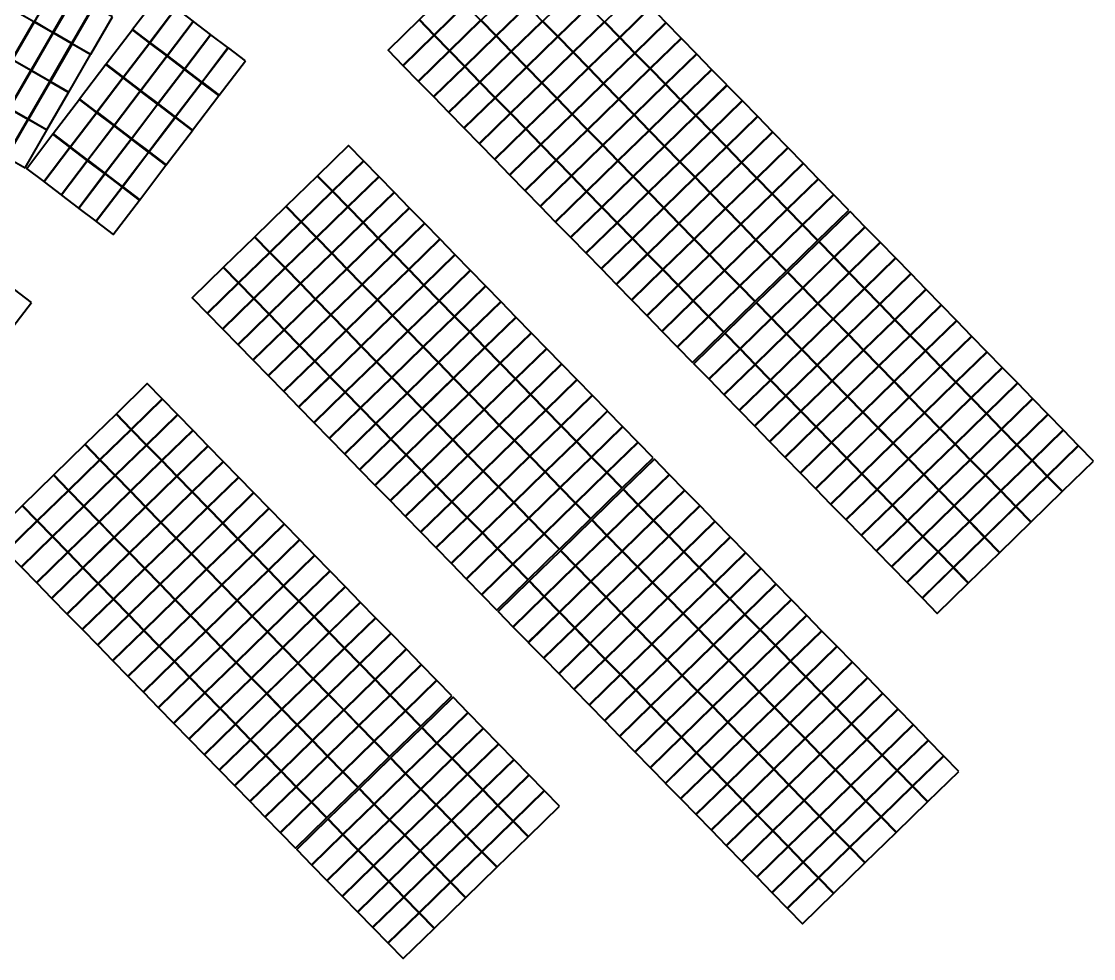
# Model space of a CAD drawing. Header units: millimetres. Extents: x -735047 to 1918431, y -1621985 to 747622.
# Drawn here: x 276321 to 333239, y -544684 to -494921 of the extents above; entities that cross this region are included whole.
import ezdxf

# ---------------------------------------------------------------- set-up
doc = ezdxf.new("R2010")
doc.units = ezdxf.units.MM
doc.layers.add('SOL-PV MODULES', color=5, linetype='Continuous', lineweight=40)

msp = doc.modelspace()

# ---------------------------------------------------------------- linework, layer by layer
at = {"layer": 'SOL-PV MODULES'}
for points in [[(279143.938, -493510.475), (278162.224, -492942.853), (277012.186, -494931.868), (277993.9, -495499.49)], [(299883.553, -494029.208), (299092.064, -493217.112), (297446.705, -494820.721), (298238.194, -495632.817)], [(303164.693, -494068.15), (302373.203, -493256.054), (300727.844, -494859.662), (301519.334, -495671.758)], [(306445.832, -494107.092), (305654.343, -493294.996), (304008.984, -494898.604), (304800.473, -495710.7)], [(309726.972, -494146.033), (308935.482, -493333.937), (307290.123, -494937.546), (308081.613, -495749.642)], [(280147.294, -494090.611), (279165.581, -493522.989), (278015.542, -495512.003), (278997.256, -496079.625)], [(284517.295, -494205.299), (283614.716, -493518.781), (282223.786, -495347.464), (283126.365, -496033.982)], [(276978.03, -494940.997), (275996.316, -494373.375), (274846.278, -496362.389), (275827.992, -496930.011)], [(281150.65, -494670.746), (280168.937, -494103.124), (279018.899, -496092.139), (280000.612, -496659.761)], [(285439.772, -494906.953), (284537.193, -494220.434), (283146.263, -496049.117), (284048.842, -496735.635)], [(300692.492, -494859.208), (299901.002, -494047.112), (298255.643, -495650.72), (299047.133, -496462.816)], [(303973.631, -494898.15), (303182.142, -494086.053), (301536.783, -495689.662), (302328.272, -496501.758)], [(307254.771, -494937.091), (306463.281, -494124.995), (304817.922, -495728.604), (305609.412, -496540.7)], [(310535.91, -494976.033), (309744.421, -494163.937), (308099.062, -495767.545), (308890.551, -496579.641)], [(277981.386, -495521.132), (276999.673, -494953.51), (275849.634, -496942.525), (276831.348, -497510.147)], [(286362.249, -495608.606), (285459.67, -494922.087), (284068.74, -496750.77), (284971.319, -497437.288)], [(298220.291, -495650.266), (297428.801, -494838.17), (295783.443, -496441.778), (296574.932, -497253.874)], [(301501.431, -495689.208), (300709.941, -494877.111), (299064.582, -496480.72), (299856.072, -497292.816)], [(304782.57, -495728.149), (303991.08, -494916.053), (302345.722, -496519.661), (303137.211, -497331.758)], [(308063.709, -495767.091), (307272.22, -494954.995), (305626.861, -496558.603), (306418.351, -497370.699)], [(311344.849, -495806.033), (310553.359, -494993.936), (308908, -496597.545), (309699.49, -497409.641)], [(278984.742, -496101.268), (278003.029, -495533.646), (276852.991, -497522.66), (277834.704, -498090.282)], [(283111.23, -496053.88), (282208.652, -495367.362), (280817.722, -497196.045), (281720.301, -497882.563)], [(287284.726, -496310.259), (286382.147, -495623.741), (284991.218, -497452.423), (285893.796, -498138.941)], [(299029.23, -496480.265), (298237.74, -495668.169), (296592.381, -497271.778), (297383.871, -498083.874)], [(302310.369, -496519.207), (301518.88, -495707.111), (299873.521, -497310.719), (300665.01, -498122.816)], [(305591.509, -496558.149), (304800.019, -495746.053), (303154.66, -497349.661), (303946.15, -498161.757)], [(279988.099, -496681.403), (279006.385, -496113.781), (277856.347, -498102.796), (278838.06, -498670.418)], [(284033.707, -496755.533), (283131.129, -496069.015), (281740.199, -497897.698), (282642.778, -498584.216)], [(308872.648, -496597.091), (308081.158, -495784.994), (306435.8, -497388.603), (307227.289, -498200.699)], [(312153.788, -496636.032), (311362.298, -495823.936), (309716.939, -497427.544), (310508.429, -498239.641)], [(284956.185, -497457.186), (284053.606, -496770.668), (282662.676, -498599.351), (283565.255, -499285.869)], [(288207.203, -497011.912), (287304.624, -496325.394), (285913.695, -498154.076), (286816.273, -498840.595)], [(299838.168, -497310.265), (299046.679, -496498.169), (297401.32, -498101.777), (298192.809, -498913.873)], [(303119.308, -497349.207), (302327.818, -496537.11), (300682.459, -498140.719), (301473.949, -498952.815)], [(306400.447, -497388.148), (305608.958, -496576.052), (303963.599, -498179.661), (304755.088, -498991.757)], [(309681.587, -497427.09), (308890.097, -496614.994), (307244.738, -498218.602), (308036.228, -499030.699)], [(312962.726, -497466.032), (312171.237, -496653.936), (310525.878, -498257.544), (311317.367, -499069.64)], [(276818.834, -497531.789), (275837.121, -496964.167), (274687.083, -498953.182), (275668.796, -499520.804)], [(281705.166, -497902.461), (280802.587, -497215.943), (279411.657, -499044.625), (280314.236, -499731.143)], [(300647.107, -498140.265), (299855.617, -497328.168), (298210.258, -498931.777), (299001.748, -499743.873)], [(303928.246, -498179.206), (303136.757, -497367.11), (301491.398, -498970.718), (302282.887, -499782.815)], [(307209.386, -498218.148), (306417.896, -497406.052), (304772.537, -499009.66), (305564.027, -499821.756)], [(310490.525, -498257.09), (309699.036, -497444.993), (308053.677, -499048.602), (308845.166, -499860.698)], [(277822.19, -498111.925), (276840.477, -497544.303), (275690.439, -499533.317), (276672.152, -500100.939)], [(282627.643, -498604.114), (281725.064, -497917.596), (280334.134, -499746.278), (281236.713, -500432.797)], [(285878.662, -498158.84), (284976.083, -497472.321), (283585.153, -499301.004), (284487.732, -499987.522)], [(313771.665, -498296.031), (312980.175, -497483.935), (311334.816, -499087.544), (312126.306, -499899.64)], [(278825.547, -498692.06), (277843.833, -498124.439), (276693.795, -500113.453), (277675.509, -500681.075)], [(286801.139, -498860.493), (285898.56, -498173.974), (284507.63, -500002.657), (285410.209, -500689.175)], [(301456.045, -498970.264), (300664.556, -498158.168), (299019.197, -499761.776), (299810.687, -500573.873)], [(304737.185, -499009.206), (303945.695, -498197.11), (302300.337, -499800.718), (303091.826, -500612.814)], [(308018.324, -499048.148), (307226.835, -498236.051), (305581.476, -499839.66), (306372.966, -500651.756)], [(311299.464, -499087.089), (310507.974, -498274.993), (308862.615, -499878.601), (309654.105, -500690.698)], [(314580.603, -499126.031), (313789.114, -498313.935), (312143.755, -499917.543), (312935.244, -500729.639)], [(280299.101, -499751.042), (279396.522, -499064.523), (278005.592, -500893.206), (278908.171, -501579.724)], [(283550.12, -499305.767), (282647.541, -498619.249), (281256.611, -500447.931), (282159.19, -501134.45)], [(302264.984, -499800.264), (301473.495, -498988.168), (299828.136, -500591.776), (300619.625, -501403.872)], [(305546.124, -499839.205), (304754.634, -499027.109), (303109.275, -500630.718), (303900.765, -501442.814)], [(308827.263, -499878.147), (308035.773, -499066.051), (306390.415, -500669.659), (307181.904, -501481.756)], [(312108.402, -499917.089), (311316.913, -499104.993), (309671.554, -500708.601), (310463.044, -501520.697)], [(315389.542, -499956.031), (314598.052, -499143.934), (312952.694, -500747.543), (313744.183, -501559.639)], [(276659.639, -500122.582), (275677.925, -499554.96), (274527.887, -501543.974), (275509.6, -502111.596)], [(284472.597, -500007.42), (283570.018, -499320.902), (282179.088, -501149.585), (283081.667, -501836.103)], [(277662.995, -500702.717), (276681.281, -500135.096), (275531.243, -502124.11), (276512.957, -502691.732)], [(281221.578, -500452.695), (280318.999, -499766.176), (278928.069, -501594.859), (279830.648, -502281.377)], [(285395.074, -500709.073), (284492.495, -500022.555), (283101.565, -501851.238), (284004.144, -502537.756)], [(303073.923, -500630.263), (302282.433, -499818.167), (300637.074, -501421.776), (301428.564, -502233.872)], [(306355.062, -500669.205), (305563.573, -499857.109), (303918.214, -501460.717), (304709.703, -502272.814)], [(309636.202, -500708.147), (308844.712, -499896.051), (307199.353, -501499.659), (307990.843, -502311.755)], [(312917.341, -500747.088), (312125.852, -499934.992), (310480.493, -501538.601), (311271.982, -502350.697)], [(316198.481, -500786.03), (315406.991, -499973.934), (313761.632, -501577.542), (314553.122, -502389.639)], [(282144.055, -501154.348), (281241.476, -500467.83), (279850.546, -502296.512), (280753.125, -502983.03)], [(303882.861, -501460.263), (303091.372, -500648.167), (301446.013, -502251.775), (302237.502, -503063.871)], [(307164.001, -501499.205), (306372.511, -500687.108), (304727.152, -502290.717), (305518.642, -503102.813)], [(310445.14, -501538.146), (309653.651, -500726.05), (308008.292, -502329.659), (308799.781, -503141.755)], [(313726.28, -501577.088), (312934.79, -500764.992), (311289.431, -502368.6), (312080.921, -503180.697)], [(317007.419, -501616.03), (316215.93, -500803.934), (314570.571, -502407.542), (315362.06, -503219.638)], [(278893.036, -501599.622), (277990.457, -500913.104), (276599.528, -502741.787), (277502.106, -503428.305)], [(283066.532, -501856.001), (282163.953, -501169.483), (280773.023, -502998.165), (281675.602, -503684.684)], [(279815.513, -502301.275), (278912.934, -501614.757), (277522.005, -503443.44), (278424.583, -504129.958)], [(283989.009, -502557.654), (283086.43, -501871.136), (281695.5, -503699.818), (282598.079, -504386.337)], [(294482.363, -502320.064), (293690.873, -501507.968), (292045.515, -503111.576), (292837.004, -503923.673)], [(304691.8, -502290.263), (303900.31, -501478.166), (302254.951, -503081.775), (303046.441, -503893.871)], [(307972.939, -502329.204), (307181.45, -501517.108), (305536.091, -503120.716), (306327.581, -503932.813)], [(311254.079, -502368.146), (310462.589, -501556.05), (308817.23, -503159.658), (309608.72, -503971.754)], [(314535.218, -502407.088), (313743.729, -501594.991), (312098.37, -503198.6), (312889.859, -504010.696)], [(317816.358, -502446.029), (317024.868, -501633.933), (315379.509, -503237.542), (316170.999, -504049.638)], [(280737.99, -503002.929), (279835.411, -502316.41), (278444.482, -504145.093), (279347.061, -504831.611)], [(295291.302, -503150.064), (294499.812, -502337.968), (292854.453, -503941.576), (293645.943, -504753.672)], [(305500.739, -503120.262), (304709.249, -502308.166), (303063.89, -503911.774), (303855.38, -504723.871)], [(308781.878, -503159.204), (307990.388, -502347.108), (306345.03, -503950.716), (307136.519, -504762.812)], [(312063.017, -503198.146), (311271.528, -502386.049), (309626.169, -503989.658), (310417.659, -504801.754)], [(315344.157, -503237.087), (314552.667, -502424.991), (312907.308, -504028.599), (313698.798, -504840.696)], [(318625.296, -503276.029), (317833.807, -502463.933), (316188.448, -504067.541), (316979.938, -504879.637)], [(281660.467, -503704.582), (280757.888, -503018.063), (279366.959, -504846.746), (280269.538, -505533.264)], [(292819.101, -503941.122), (292027.611, -503129.025), (290382.252, -504732.634), (291173.742, -505544.73)], [(306309.677, -503950.262), (305518.188, -503138.166), (303872.829, -504741.774), (304664.318, -505553.87)], [(282582.944, -504406.235), (281680.366, -503719.717), (280289.436, -505548.399), (281192.015, -506234.917)], [(296100.24, -503980.063), (295308.751, -503167.967), (293663.392, -504771.576), (294454.881, -505583.672)], [(309590.817, -503989.203), (308799.327, -503177.107), (307153.968, -504780.716), (307945.458, -505592.812)], [(312871.956, -504028.145), (312080.467, -503216.049), (310435.108, -504819.657), (311226.597, -505631.754)], [(316153.096, -504067.087), (315361.606, -503254.991), (313716.247, -504858.599), (314507.737, -505670.695)], [(319434.235, -504106.029), (318642.745, -503293.932), (316997.387, -504897.541), (317788.876, -505709.637)], [(293628.039, -504771.121), (292836.55, -503959.025), (291191.191, -505562.633), (291982.681, -506374.73)], [(296909.179, -504810.063), (296117.689, -503997.967), (294472.33, -505601.575), (295263.82, -506413.671)], [(307118.616, -504780.261), (306327.126, -503968.165), (304681.767, -505571.774), (305473.257, -506383.87)], [(310399.755, -504819.203), (309608.266, -504007.107), (307962.907, -505610.715), (308754.396, -506422.811)], [(313680.895, -504858.145), (312889.405, -504046.049), (311244.046, -505649.657), (312035.536, -506461.753)], [(316962.034, -504897.086), (316170.545, -504084.99), (314525.186, -505688.599), (315316.675, -506500.695)], [(320243.174, -504936.028), (319451.684, -504123.932), (317806.325, -505727.54), (318597.815, -506539.637)], [(291155.839, -505562.179), (290364.349, -504750.083), (288718.99, -506353.691), (289510.48, -507165.788)], [(294436.978, -505601.121), (293645.488, -504789.025), (292000.13, -506392.633), (292791.619, -507204.729)], [(297718.117, -505640.063), (296926.628, -504827.966), (295281.269, -506431.575), (296072.759, -507243.671)], [(307927.554, -505610.261), (307136.065, -504798.165), (305490.706, -506401.773), (306282.195, -507213.869)], [(311208.694, -505649.203), (310417.204, -504837.106), (308771.845, -506440.715), (309563.335, -507252.811)], [(314489.833, -505688.144), (313698.344, -504876.048), (312052.985, -506479.657), (312844.474, -507291.753)], [(317770.973, -505727.086), (316979.483, -504914.99), (315334.124, -506518.598), (316125.614, -507330.694)], [(321104.459, -505819.738), (320312.97, -505007.642), (318667.611, -506611.25), (319459.101, -507423.346)], [(291964.777, -506392.179), (291173.288, -505580.082), (289527.929, -507183.691), (290319.418, -507995.787)], [(295245.917, -506431.12), (294454.427, -505619.024), (292809.068, -507222.633), (293600.558, -508034.729)], [(298527.056, -506470.062), (297735.567, -505657.966), (296090.208, -507261.574), (296881.697, -508073.671)], [(308736.493, -506440.261), (307945.003, -505628.164), (306299.645, -507231.773), (307091.134, -508043.869)], [(312017.632, -506479.202), (311226.143, -505667.106), (309580.784, -507270.714), (310372.274, -508082.811)], [(315298.772, -506518.144), (314507.282, -505706.048), (312861.923, -507309.656), (313653.413, -508121.752)], [(318579.911, -506557.086), (317788.422, -505744.989), (316143.063, -507348.598), (316934.552, -508160.694)], [(321913.398, -506649.737), (321121.908, -505837.641), (319476.55, -507441.25), (320268.039, -508253.346)], [(289492.576, -507183.237), (288701.087, -506371.14), (287055.728, -507974.749), (287847.217, -508786.845)], [(292773.716, -507222.178), (291982.226, -506410.082), (290336.867, -508013.69), (291128.357, -508825.787)], [(296054.855, -507261.12), (295263.366, -506449.024), (293618.007, -508052.632), (294409.496, -508864.728)], [(299335.995, -507300.062), (298544.505, -506487.965), (296899.146, -508091.574), (297690.636, -508903.67)], [(309545.432, -507270.26), (308753.942, -506458.164), (307108.583, -508061.772), (307900.073, -508873.869)], [(312826.571, -507309.202), (312035.082, -506497.106), (310389.723, -508100.714), (311181.212, -508912.81)], [(316107.711, -507348.144), (315316.221, -506536.047), (313670.862, -508139.656), (314462.352, -508951.752)], [(319441.197, -507440.795), (318649.708, -506628.699), (317004.349, -508232.307), (317795.838, -509044.404)], [(322722.337, -507479.737), (321930.847, -506667.641), (320285.488, -508271.249), (321076.978, -509083.345)], [(290301.515, -508013.236), (289510.025, -507201.14), (287864.666, -508804.748), (288656.156, -509616.845)], [(293582.654, -508052.178), (292791.165, -507240.082), (291145.806, -508843.69), (291937.296, -509655.786)], [(296863.794, -508091.12), (296072.304, -507279.023), (294426.945, -508882.632), (295218.435, -509694.728)], [(300144.933, -508130.061), (299353.444, -507317.965), (297708.085, -508921.573), (298499.574, -509733.67)], [(310354.37, -508100.26), (309562.881, -507288.163), (307917.522, -508891.772), (308709.011, -509703.868)], [(313635.51, -508139.201), (312844.02, -507327.105), (311198.661, -508930.714), (311990.151, -509742.81)], [(316916.649, -508178.143), (316125.16, -507366.047), (314479.801, -508969.655), (315271.29, -509781.752)], [(320250.136, -508270.795), (319458.646, -507458.699), (317813.287, -509062.307), (318604.777, -509874.403)], [(323531.275, -508309.737), (322739.786, -507497.64), (321094.427, -509101.249), (321885.916, -509913.345)], [(287829.314, -508804.294), (287037.825, -507992.198), (285392.466, -509595.806), (286183.955, -510407.903)], [(291110.454, -508843.236), (290318.964, -508031.14), (288673.605, -509634.748), (289465.095, -510446.844)], [(294391.593, -508882.177), (293600.103, -508070.081), (291954.745, -509673.69), (292746.234, -510485.786)], [(297672.732, -508921.119), (296881.243, -508109.023), (295235.884, -509712.631), (296027.374, -510524.728)], [(300953.872, -508960.061), (300162.382, -508147.965), (298517.024, -509751.573), (299308.513, -510563.669)], [(311163.309, -508930.259), (310371.819, -508118.163), (308726.46, -509721.771), (309517.95, -510533.868)], [(314444.448, -508969.201), (313652.959, -508157.105), (312007.6, -509760.713), (312799.089, -510572.809)], [(317777.935, -509061.853), (316986.445, -508249.757), (315341.087, -509853.365), (316132.576, -510665.461)], [(288638.253, -509634.294), (287846.763, -508822.197), (286201.404, -510425.806), (286992.894, -511237.902)], [(321059.074, -509100.794), (320267.585, -508288.698), (318622.226, -509892.307), (319413.716, -510704.403)], [(324340.214, -509139.736), (323548.724, -508327.64), (321903.365, -509931.248), (322694.855, -510743.345)], [(276850.821, -509837.406), (275948.243, -509150.888), (274557.313, -510979.571), (275459.892, -511666.089)], [(291919.392, -509673.235), (291127.903, -508861.139), (289482.544, -510464.748), (290274.033, -511276.844)], [(295200.532, -509712.177), (294409.042, -508900.081), (292763.683, -510503.689), (293555.173, -511315.786)], [(298481.671, -509751.119), (297690.182, -508939.023), (296044.823, -510542.631), (296836.312, -511354.727)], [(301762.811, -509790.06), (300971.321, -508977.964), (299325.962, -510581.573), (300117.452, -511393.669)], [(311972.247, -509760.259), (311180.758, -508948.163), (309535.399, -510551.771), (310326.889, -511363.867)], [(315253.387, -509799.201), (314461.897, -508987.104), (312816.538, -510590.713), (313608.028, -511402.809)], [(318586.874, -509891.852), (317795.384, -509079.756), (316150.025, -510683.365), (316941.515, -511495.461)], [(321868.013, -509930.794), (321076.523, -509118.698), (319431.165, -510722.306), (320222.654, -511534.402)], [(325149.152, -509969.736), (324357.663, -509157.64), (322712.304, -510761.248), (323503.794, -511573.344)], [(289447.191, -510464.293), (288655.702, -509652.197), (287010.343, -511255.805), (287801.832, -512067.902)], [(292728.331, -510503.235), (291936.841, -509691.139), (290291.482, -511294.747), (291082.972, -512106.843)], [(296009.47, -510542.177), (295217.981, -509730.08), (293572.622, -511333.689), (294364.111, -512145.785)], [(299290.61, -510581.118), (298499.12, -509769.022), (296853.761, -511372.631), (297645.251, -512184.727)], [(302571.749, -510620.06), (301780.26, -509807.964), (300134.901, -511411.572), (300926.39, -512223.669)], [(312781.186, -510590.258), (311989.696, -509778.162), (310344.338, -511381.771), (311135.827, -512193.867)], [(316114.673, -510682.91), (315323.183, -509870.814), (313677.824, -511474.422), (314469.314, -512286.519)], [(319395.812, -510721.852), (318604.323, -509909.756), (316958.964, -511513.364), (317750.453, -512325.46)], [(322676.952, -510760.794), (321885.462, -509948.697), (320240.103, -511552.306), (321031.593, -512364.402)], [(290256.13, -511294.293), (289464.64, -510482.197), (287819.281, -512085.805), (288610.771, -512897.901)], [(293537.269, -511333.235), (292745.78, -510521.138), (291100.421, -512124.747), (291891.91, -512936.843)], [(325958.091, -510799.735), (325166.602, -509987.639), (323521.243, -511591.248), (324312.732, -512403.344)], [(296818.409, -511372.176), (296026.919, -510560.08), (294381.56, -512163.688), (295173.05, -512975.785)], [(300099.548, -511411.118), (299308.059, -510599.022), (297662.7, -512202.63), (298454.189, -513014.726)], [(303380.688, -511450.06), (302589.198, -510637.963), (300943.839, -512241.572), (301735.329, -513053.668)], [(313590.125, -511420.258), (312798.635, -510608.162), (311153.276, -512211.77), (311944.766, -513023.867)], [(316923.611, -511512.91), (316132.122, -510700.814), (314486.763, -512304.422), (315278.252, -513116.518)], [(320204.751, -511551.852), (319413.261, -510739.755), (317767.902, -512343.364), (318559.392, -513155.46)], [(323485.89, -511590.793), (322694.401, -510778.697), (321049.042, -512382.305), (321840.531, -513194.402)], [(326767.03, -511629.735), (325975.54, -510817.639), (324330.181, -512421.247), (325121.671, -513233.343)], [(291065.069, -512124.292), (290273.579, -511312.196), (288628.22, -512915.805), (289419.71, -513727.901)], [(294346.208, -512163.234), (293554.718, -511351.138), (291909.36, -512954.746), (292700.849, -513766.843)], [(297627.347, -512202.176), (296835.858, -511390.08), (295190.499, -512993.688), (295981.989, -513805.784)], [(300908.487, -512241.118), (300116.997, -511429.021), (298471.638, -513032.63), (299263.128, -513844.726)], [(304189.626, -512280.059), (303398.137, -511467.963), (301752.778, -513071.571), (302544.267, -513883.668)], [(314451.41, -512303.968), (313659.921, -511491.872), (312014.562, -513095.48), (312806.052, -513907.576)], [(317732.55, -512342.909), (316941.06, -511530.813), (315295.701, -513134.422), (316087.191, -513946.518)], [(321013.689, -512381.851), (320222.2, -511569.755), (318576.841, -513173.363), (319368.33, -513985.46)], [(324294.829, -512420.793), (323503.339, -511608.697), (321857.98, -513212.305), (322649.47, -514024.401)], [(327575.968, -512459.735), (326784.479, -511647.638), (325139.12, -513251.247), (325930.609, -514063.343)], [(291874.007, -512954.292), (291082.518, -512142.196), (289437.159, -513745.804), (290228.648, -514557.9)], [(295155.147, -512993.234), (294363.657, -512181.138), (292718.298, -513784.746), (293509.788, -514596.842)], [(298436.286, -513032.175), (297644.797, -512220.079), (295999.438, -513823.688), (296790.927, -514635.784)], [(301717.426, -513071.117), (300925.936, -512259.021), (299280.577, -513862.629), (300072.067, -514674.726)], [(304998.565, -513110.059), (304207.075, -512297.963), (302561.717, -513901.571), (303353.206, -514713.667)], [(315260.349, -513133.967), (314468.86, -512321.871), (312823.501, -513925.48), (313614.99, -514737.576)], [(318541.489, -513172.909), (317749.999, -512360.813), (316104.64, -513964.421), (316896.13, -514776.517)], [(321822.628, -513211.851), (321031.138, -512399.755), (319385.78, -514003.363), (320177.269, -514815.459)], [(325103.767, -513250.792), (324312.278, -512438.696), (322666.919, -514042.305), (323458.409, -514854.401)], [(328384.907, -513289.734), (327593.417, -512477.638), (325948.058, -514081.246), (326739.548, -514893.343)], [(292682.946, -513784.292), (291891.456, -512972.195), (290246.097, -514575.804), (291037.587, -515387.9)], [(295964.085, -513823.233), (295172.596, -513011.137), (293527.237, -514614.746), (294318.726, -515426.842)], [(299245.225, -513862.175), (298453.735, -513050.079), (296808.376, -514653.687), (297599.866, -515465.783)], [(302526.364, -513901.117), (301734.875, -513089.021), (300089.516, -514692.629), (300881.005, -515504.725)], [(305807.504, -513940.058), (305016.014, -513127.962), (303370.655, -514731.571), (304162.145, -515543.667)], [(316069.288, -513963.967), (315277.798, -513151.871), (313632.439, -514755.479), (314423.929, -515567.575)], [(319350.427, -514002.909), (318558.938, -513190.812), (316913.579, -514794.421), (317705.068, -515606.517)], [(322631.567, -514041.85), (321840.077, -513229.754), (320194.718, -514833.363), (320986.208, -515645.459)], [(325912.706, -514080.792), (325121.217, -513268.696), (323475.858, -514872.304), (324267.347, -515684.4)], [(329193.846, -514119.734), (328402.356, -513307.638), (326756.997, -514911.246), (327548.487, -515723.342)], [(293491.884, -514614.291), (292700.395, -513802.195), (291055.036, -515405.803), (291846.525, -516217.9)], [(296773.024, -514653.233), (295981.534, -513841.137), (294336.175, -515444.745), (295127.665, -516256.841)], [(300054.163, -514692.175), (299262.674, -513880.078), (297617.315, -515483.687), (298408.804, -516295.783)], [(303335.303, -514731.116), (302543.813, -513919.02), (300898.454, -515522.629), (301689.944, -516334.725)], [(306616.442, -514770.058), (305824.953, -513957.962), (304179.594, -515561.57), (304971.083, -516373.666)], [(283795.65, -514962.673), (283004.161, -514150.576), (281358.802, -515754.185), (282150.291, -516566.281)], [(316878.226, -514793.967), (316086.737, -513981.87), (314441.378, -515585.479), (315232.867, -516397.575)], [(320159.366, -514832.908), (319367.876, -514020.812), (317722.517, -515624.42), (318514.007, -516436.517)], [(323440.505, -514871.85), (322649.016, -514059.754), (321003.657, -515663.362), (321795.146, -516475.458)], [(326721.645, -514910.792), (325930.155, -514098.695), (324284.796, -515702.304), (325076.286, -516514.4)], [(330002.784, -514949.733), (329211.295, -514137.637), (327565.936, -515741.246), (328357.425, -516553.342)], [(284604.589, -515792.672), (283813.099, -514980.576), (282167.74, -516584.184), (282959.23, -517396.281)], [(294300.823, -515444.291), (293509.333, -514632.195), (291863.975, -516235.803), (292655.464, -517047.899)], [(297581.962, -515483.233), (296790.473, -514671.136), (295145.114, -516274.745), (295936.604, -517086.841)], [(300863.102, -515522.174), (300071.612, -514710.078), (298426.253, -516313.686), (299217.743, -517125.783)], [(304144.241, -515561.116), (303352.752, -514749.02), (301707.393, -516352.628), (302498.882, -517164.724)], [(307425.381, -515600.058), (306633.891, -514787.961), (304988.532, -516391.57), (305780.022, -517203.666)], [(317687.165, -515623.966), (316895.675, -514811.87), (315250.316, -516415.478), (316041.806, -517227.575)], [(320968.304, -515662.908), (320176.815, -514850.812), (318531.456, -516454.42), (319322.945, -517266.516)], [(324249.444, -515701.85), (323457.954, -514889.753), (321812.595, -516493.362), (322604.085, -517305.458)], [(327530.583, -515740.791), (326739.094, -514928.695), (325093.735, -516532.303), (325885.224, -517344.4)], [(330811.723, -515779.733), (330020.233, -514967.637), (328374.874, -516571.245), (329166.364, -517383.341)], [(295109.762, -516274.29), (294318.272, -515462.194), (292672.913, -517065.803), (293464.403, -517877.899)], [(298390.901, -516313.232), (297599.411, -515501.136), (295954.053, -517104.744), (296745.542, -517916.841)], [(301672.041, -516352.174), (300880.551, -515540.078), (299235.192, -517143.686), (300026.682, -517955.782)], [(304953.18, -516391.116), (304161.69, -515579.019), (302516.332, -517182.628), (303307.821, -517994.724)], [(308234.319, -516430.057), (307442.83, -515617.961), (305797.471, -517221.569), (306588.961, -518033.666)], [(318496.104, -516453.966), (317704.614, -515641.869), (316059.255, -517245.478), (316850.745, -518057.574)], [(282132.388, -516583.73), (281340.898, -515771.634), (279695.539, -517375.242), (280487.029, -518187.338)], [(285413.527, -516622.672), (284622.038, -515810.576), (282976.679, -517414.184), (283768.168, -518226.28)], [(321777.243, -516492.907), (320985.753, -515680.811), (319340.395, -517284.42), (320131.884, -518096.516)], [(325058.382, -516531.849), (324266.893, -515719.753), (322621.534, -517323.361), (323413.024, -518135.458)], [(328339.522, -516570.791), (327548.032, -515758.695), (325902.673, -517362.303), (326694.163, -518174.399)], [(331620.661, -516609.733), (330829.172, -515797.636), (329183.813, -517401.245), (329975.302, -518213.341)], [(282941.326, -517413.73), (282149.837, -516601.633), (280504.478, -518205.242), (281295.968, -519017.338)], [(286222.466, -517452.671), (285430.976, -516640.575), (283785.617, -518244.184), (284577.107, -519056.28)], [(295918.7, -517104.29), (295127.211, -516292.194), (293481.852, -517895.802), (294273.341, -518707.898)], [(299199.84, -517143.232), (298408.35, -516331.135), (296762.991, -517934.744), (297554.481, -518746.84)], [(302480.979, -517182.173), (301689.49, -516370.077), (300044.131, -517973.686), (300835.62, -518785.782)], [(305762.119, -517221.115), (304970.629, -516409.019), (303325.27, -518012.627), (304116.76, -518824.724)], [(309043.258, -517260.057), (308251.768, -516447.961), (306606.41, -518051.569), (307397.899, -518863.665)], [(319305.042, -517283.965), (318513.553, -516471.869), (316868.194, -518075.477), (317659.683, -518887.574)], [(322586.182, -517322.907), (321794.692, -516510.811), (320149.333, -518114.419), (320940.823, -518926.515)], [(325867.321, -517361.849), (325075.832, -516549.752), (323430.473, -518153.361), (324221.962, -518965.457)], [(329148.461, -517400.79), (328356.971, -516588.694), (326711.612, -518192.303), (327503.102, -519004.399)], [(332429.6, -517439.732), (331638.11, -516627.636), (329992.752, -518231.244), (330784.241, -519043.341)], [(296727.639, -517934.29), (295936.149, -517122.193), (294290.79, -518725.802), (295082.28, -519537.898)], [(300008.778, -517973.231), (299217.289, -517161.135), (297571.93, -518764.743), (298363.419, -519576.84)], [(303289.918, -518012.173), (302498.428, -517200.077), (300853.069, -518803.685), (301644.559, -519615.781)], [(306571.057, -518051.115), (305779.568, -517239.018), (304134.209, -518842.627), (304925.698, -519654.723)], [(309852.197, -518090.056), (309060.707, -517277.96), (307415.348, -518881.569), (308206.838, -519693.665)], [(320113.981, -518113.965), (319322.491, -517301.869), (317677.132, -518905.477), (318468.622, -519717.573)], [(323395.12, -518152.907), (322603.631, -517340.81), (320958.272, -518944.419), (321749.761, -519756.515)], [(326676.26, -518191.848), (325884.77, -517379.752), (324239.411, -518983.36), (325030.901, -519795.457)], [(280469.126, -518204.788), (279677.636, -517392.691), (278032.277, -518996.3), (278823.767, -519808.396)], [(283750.265, -518243.729), (282958.776, -517431.633), (281313.417, -519035.241), (282104.906, -519847.338)], [(287031.405, -518282.671), (286239.915, -517470.575), (284594.556, -519074.183), (285386.046, -519886.279)], [(329957.399, -518230.79), (329165.91, -517418.694), (327520.551, -519022.302), (328312.04, -519834.398)], [(333238.539, -518269.732), (332447.049, -517457.635), (330801.69, -519061.244), (331593.18, -519873.34)], [(281278.064, -519034.787), (280486.575, -518222.691), (278841.216, -519826.299), (279632.705, -520638.396)], [(284559.204, -519073.729), (283767.714, -518261.633), (282122.355, -519865.241), (282913.845, -520677.337)], [(287840.343, -519112.671), (287048.854, -518300.574), (285403.495, -519904.183), (286194.984, -520716.279)], [(297536.577, -518764.289), (296745.088, -517952.193), (295099.729, -519555.801), (295891.219, -520367.898)], [(300817.717, -518803.231), (300026.227, -517991.135), (298380.868, -519594.743), (299172.358, -520406.839)], [(304098.856, -518842.173), (303307.367, -518030.076), (301662.008, -519633.685), (302453.497, -520445.781)], [(307379.996, -518881.114), (306588.506, -518069.018), (304943.147, -519672.626), (305734.637, -520484.723)], [(310713.482, -518973.766), (309921.993, -518161.67), (308276.634, -519765.278), (309068.124, -520577.374)], [(320922.919, -518943.964), (320131.43, -518131.868), (318486.071, -519735.477), (319277.56, -520547.573)], [(324204.059, -518982.906), (323412.569, -518170.81), (321767.21, -519774.418), (322558.7, -520586.515)], [(327485.198, -519021.848), (326693.709, -518209.752), (325048.35, -519813.36), (325839.839, -520625.456)], [(330766.338, -519060.79), (329974.848, -518248.693), (328329.489, -519852.302), (329120.979, -520664.398)], [(278805.863, -519825.845), (278014.374, -519013.749), (276369.015, -520617.357), (277160.504, -521429.453)], [(282087.003, -519864.787), (281295.513, -519052.691), (279650.154, -520656.299), (280441.644, -521468.395)], [(298345.516, -519594.289), (297554.026, -518782.193), (295908.668, -520385.801), (296700.157, -521197.897)], [(301626.655, -519633.23), (300835.166, -518821.134), (299189.807, -520424.743), (299981.297, -521236.839)], [(304907.795, -519672.172), (304116.305, -518860.076), (302470.947, -520463.684), (303262.436, -521275.781)], [(308188.934, -519711.114), (307397.445, -518899.018), (305752.086, -520502.626), (306543.576, -521314.722)], [(311522.421, -519803.766), (310730.932, -518991.669), (309085.573, -520595.278), (309877.062, -521407.374)], [(321731.858, -519773.964), (320940.368, -518961.868), (319295.01, -520565.476), (320086.499, -521377.572)], [(325012.997, -519812.906), (324221.508, -519000.81), (322576.149, -520604.418), (323367.639, -521416.514)], [(328294.137, -519851.847), (327502.647, -519039.751), (325857.288, -520643.36), (326648.778, -521455.456)], [(331575.276, -519890.789), (330783.787, -519078.693), (329138.428, -520682.301), (329929.917, -521494.398)], [(285368.142, -519903.728), (284576.653, -519091.632), (282931.294, -520695.241), (283722.783, -521507.337)], [(288649.282, -519942.67), (287857.792, -519130.574), (286212.433, -520734.182), (287003.923, -521546.279)], [(299154.455, -520424.288), (298362.965, -519612.192), (296717.606, -521215.801), (297509.096, -522027.897)], [(302435.594, -520463.23), (301644.105, -519651.134), (299998.746, -521254.742), (300790.235, -522066.838)], [(279614.802, -520655.845), (278823.312, -519843.748), (277177.954, -521447.357), (277969.443, -522259.453)], [(282895.941, -520694.786), (282104.452, -519882.69), (280459.093, -521486.299), (281250.583, -522298.395)], [(286177.081, -520733.728), (285385.591, -519921.632), (283740.232, -521525.24), (284531.722, -522337.336)], [(289458.22, -520772.67), (288666.731, -519960.574), (287021.372, -521564.182), (287812.861, -522376.278)], [(305716.734, -520502.172), (304925.244, -519690.076), (303279.885, -521293.684), (304071.375, -522105.78)], [(309050.22, -520594.824), (308258.731, -519782.727), (306613.372, -521386.336), (307404.861, -522198.432)], [(312331.36, -520633.765), (311539.87, -519821.669), (309894.511, -521425.277), (310686.001, -522237.374)], [(322540.797, -520603.964), (321749.307, -519791.867), (320103.948, -521395.476), (320895.438, -522207.572)], [(325821.936, -520642.905), (325030.446, -519830.809), (323385.088, -521434.418), (324176.577, -522246.514)], [(329103.075, -520681.847), (328311.586, -519869.751), (326666.227, -521473.359), (327457.717, -522285.455)], [(277142.601, -521446.903), (276351.112, -520634.806), (274705.753, -522238.415), (275497.242, -523050.511)], [(280423.741, -521485.844), (279632.251, -520673.748), (277986.892, -522277.356), (278778.382, -523089.453)], [(283704.88, -521524.786), (282913.391, -520712.69), (281268.032, -522316.298), (282059.521, -523128.394)], [(286986.02, -521563.728), (286194.53, -520751.631), (284549.171, -522355.24), (285340.661, -523167.336)], [(290267.159, -521602.669), (289475.669, -520790.573), (287830.311, -522394.182), (288621.8, -523206.278)], [(299963.393, -521254.288), (299171.904, -520442.192), (297526.545, -522045.8), (298318.034, -522857.896)], [(303244.533, -521293.23), (302453.043, -520481.133), (300807.684, -522084.742), (301599.174, -522896.838)], [(306525.672, -521332.171), (305734.183, -520520.075), (304088.824, -522123.684), (304880.313, -522935.78)], [(309859.159, -521424.823), (309067.669, -520612.727), (307422.31, -522216.335), (308213.8, -523028.432)], [(313140.298, -521463.765), (312348.809, -520651.669), (310703.45, -522255.277), (311494.939, -523067.373)], [(323349.735, -521433.963), (322558.246, -520621.867), (320912.887, -522225.475), (321704.376, -523037.572)], [(326630.875, -521472.905), (325839.385, -520660.809), (324194.026, -522264.417), (324985.516, -523076.513)], [(329912.014, -521511.847), (329120.525, -520699.75), (327475.166, -522303.359), (328266.655, -523115.455)], [(300772.332, -522084.288), (299980.842, -521272.191), (298335.483, -522875.8), (299126.973, -523687.896)], [(304053.471, -522123.229), (303261.982, -521311.133), (301616.623, -522914.741), (302408.112, -523726.838)], [(277951.54, -522276.902), (277160.05, -521464.806), (275514.691, -523068.414), (276306.181, -523880.511)], [(281232.679, -522315.844), (280441.19, -521503.748), (278795.831, -523107.356), (279587.32, -523919.452)], [(284513.819, -522354.786), (283722.329, -521542.689), (282076.97, -523146.298), (282868.46, -523958.394)], [(287794.958, -522393.727), (287003.469, -521581.631), (285358.11, -523185.239), (286149.599, -523997.336)], [(291076.098, -522432.669), (290284.608, -521620.573), (288639.249, -523224.181), (289430.739, -524036.277)], [(307386.958, -522215.881), (306595.468, -521403.785), (304950.11, -523007.393), (305741.599, -523819.489)], [(310668.097, -522254.823), (309876.608, -521442.727), (308231.249, -523046.335), (309022.739, -523858.431)], [(313949.237, -522293.764), (313157.747, -521481.668), (311512.388, -523085.277), (312303.878, -523897.373)], [(324158.674, -522263.963), (323367.184, -521451.867), (321721.825, -523055.475), (322513.315, -523867.571)], [(327439.813, -522302.905), (326648.324, -521490.808), (325002.965, -523094.417), (325794.454, -523906.513)], [(278760.478, -523106.902), (277968.989, -522294.805), (276323.63, -523898.414), (277115.119, -524710.51)], [(282041.618, -523145.843), (281250.128, -522333.747), (279604.769, -523937.356), (280396.259, -524749.452)], [(285322.757, -523184.785), (284531.268, -522372.689), (282885.909, -523976.297), (283677.398, -524788.394)], [(288603.897, -523223.727), (287812.407, -522411.631), (286167.048, -524015.239), (286958.538, -524827.335)], [(291885.036, -523262.669), (291093.547, -522450.572), (289448.188, -524054.181), (290239.677, -524866.277)], [(301581.27, -522914.287), (300789.781, -522102.191), (299144.422, -523705.799), (299935.912, -524517.896)], [(304862.41, -522953.229), (304070.92, -522141.133), (302425.561, -523744.741), (303217.051, -524556.837)], [(308195.897, -523045.881), (307404.407, -522233.784), (305759.048, -523837.393), (306550.538, -524649.489)], [(311477.036, -523084.822), (310685.547, -522272.726), (309040.188, -523876.335), (309831.677, -524688.431)], [(314758.176, -523123.764), (313966.686, -522311.668), (312321.327, -523915.276), (313112.817, -524727.372)], [(324967.612, -523093.962), (324176.123, -522281.866), (322530.764, -523885.475), (323322.254, -524697.571)], [(328248.752, -523132.904), (327457.262, -522320.808), (325811.903, -523924.416), (326603.393, -524736.513)], [(302390.209, -523744.287), (301598.72, -522932.191), (299953.361, -524535.799), (300744.85, -525347.895)], [(305723.696, -523836.939), (304932.206, -523024.842), (303286.847, -524628.451), (304078.337, -525440.547)], [(309004.835, -523875.88), (308213.346, -523063.784), (306567.987, -524667.392), (307359.476, -525479.489)], [(279569.417, -523936.901), (278777.927, -523124.805), (277132.569, -524728.413), (277924.058, -525540.51)], [(282850.556, -523975.843), (282059.067, -523163.747), (280413.708, -524767.355), (281205.198, -525579.451)], [(286131.696, -524014.785), (285340.206, -523202.688), (283694.847, -524806.297), (284486.337, -525618.393)], [(289412.835, -524053.726), (288621.346, -523241.63), (286975.987, -524845.239), (287767.476, -525657.335)], [(292693.975, -524092.668), (291902.485, -523280.572), (290257.126, -524884.18), (291048.616, -525696.277)], [(312285.975, -523914.822), (311494.485, -523102.726), (309849.126, -524706.334), (310640.616, -525518.43)], [(315567.114, -523953.764), (314775.625, -523141.667), (313130.266, -524745.276), (313921.755, -525557.372)], [(325776.551, -523923.962), (324985.061, -523111.866), (323339.703, -524715.474), (324131.192, -525527.57)], [(280378.356, -524766.901), (279586.866, -523954.805), (277941.507, -525558.413), (278732.997, -526370.509)], [(283659.495, -524805.843), (282868.005, -523993.746), (281222.647, -525597.355), (282014.136, -526409.451)], [(286940.634, -524844.784), (286149.145, -524032.688), (284503.786, -525636.296), (285295.276, -526448.393)], [(290221.774, -524883.726), (289430.284, -524071.63), (287784.926, -525675.238), (288576.415, -526487.334)], [(293502.913, -524922.668), (292711.424, -524110.571), (291066.065, -525714.18), (291857.555, -526526.276)], [(303199.148, -524574.286), (302407.658, -523762.19), (300762.299, -525365.799), (301553.789, -526177.895)], [(306532.634, -524666.938), (305741.145, -523854.842), (304095.786, -525458.45), (304887.275, -526270.547)], [(309813.774, -524705.88), (309022.284, -523893.784), (307376.925, -525497.392), (308168.415, -526309.488)], [(313094.913, -524744.822), (312303.424, -523932.725), (310658.065, -525536.334), (311449.554, -526348.43)], [(316376.053, -524783.763), (315584.563, -523971.667), (313939.204, -525575.275), (314730.694, -526387.372)], [(326585.49, -524753.962), (325794, -523941.865), (324148.641, -525545.474), (324940.131, -526357.57)], [(304060.433, -525457.996), (303268.944, -524645.9), (301623.585, -526249.508), (302415.075, -527061.604)], [(307341.573, -525496.938), (306550.083, -524684.841), (304904.725, -526288.45), (305696.214, -527100.546)], [(310622.712, -525535.879), (309831.223, -524723.783), (308185.864, -526327.392), (308977.354, -527139.488)], [(313903.852, -525574.821), (313112.362, -524762.725), (311467.003, -526366.333), (312258.493, -527178.43)], [(281187.294, -525596.9), (280395.805, -524784.804), (278750.446, -526388.413), (279541.935, -527200.509)], [(284468.434, -525635.842), (283676.944, -524823.746), (282031.585, -526427.354), (282823.075, -527239.451)], [(287749.573, -525674.784), (286958.084, -524862.688), (285312.725, -526466.296), (286104.214, -527278.392)], [(291030.713, -525713.726), (290239.223, -524901.629), (288593.864, -526505.238), (289385.354, -527317.334)], [(294311.852, -525752.667), (293520.362, -524940.571), (291875.004, -526544.179), (292666.493, -527356.276)], [(317184.991, -525613.763), (316393.502, -524801.667), (314748.143, -526405.275), (315539.632, -527217.371)], [(281996.233, -526426.9), (281204.743, -525614.804), (279559.384, -527218.412), (280350.874, -528030.508)], [(285277.372, -526465.842), (284485.883, -525653.746), (282840.524, -527257.354), (283632.013, -528069.45)], [(288558.512, -526504.783), (287767.022, -525692.687), (286121.663, -527296.296), (286913.153, -528108.392)], [(291839.651, -526543.725), (291048.162, -525731.629), (289402.803, -527335.237), (290194.292, -528147.334)], [(295120.791, -526582.667), (294329.301, -525770.571), (292683.942, -527374.179), (293475.432, -528186.275)], [(304869.372, -526287.996), (304077.883, -525475.899), (302432.524, -527079.508), (303224.013, -527891.604)], [(308150.512, -526326.937), (307359.022, -525514.841), (305713.663, -527118.449), (306505.153, -527930.546)], [(311431.651, -526365.879), (310640.161, -525553.783), (308994.803, -527157.391), (309786.292, -527969.487)], [(314712.79, -526404.821), (313921.301, -525592.724), (312275.942, -527196.333), (313067.432, -528008.429)], [(317993.93, -526443.762), (317202.44, -525631.666), (315557.082, -527235.275), (316348.571, -528047.371)], [(282805.171, -527256.9), (282013.682, -526444.803), (280368.323, -528048.412), (281159.813, -528860.508)], [(286086.311, -527295.841), (285294.821, -526483.745), (283649.462, -528087.354), (284440.952, -528899.45)], [(305678.311, -527117.995), (304886.821, -526305.899), (303241.462, -527909.507), (304032.952, -528721.604)], [(308959.45, -527156.937), (308167.961, -526344.841), (306522.602, -527948.449), (307314.091, -528760.545)], [(312240.59, -527195.879), (311449.1, -526383.782), (309803.741, -527987.391), (310595.231, -528799.487)], [(315521.729, -527234.82), (314730.24, -526422.724), (313084.881, -528026.332), (313876.37, -528838.429)], [(318802.869, -527273.762), (318011.379, -526461.666), (316366.02, -528065.274), (317157.51, -528877.37)], [(289367.45, -527334.783), (288575.961, -526522.687), (286930.602, -528126.295), (287722.091, -528938.391)], [(292648.59, -527373.725), (291857.1, -526561.629), (290211.741, -528165.237), (291003.231, -528977.333)], [(295929.729, -527412.666), (295138.24, -526600.57), (293492.881, -528204.179), (294284.37, -529016.275)], [(283614.11, -528086.899), (282822.62, -527274.803), (281177.262, -528878.411), (281968.751, -529690.508)], [(286895.249, -528125.841), (286103.76, -527313.745), (284458.401, -528917.353), (285249.891, -529729.449)], [(290176.389, -528164.783), (289384.899, -527352.686), (287739.541, -528956.295), (288531.03, -529768.391)], [(293457.528, -528203.724), (292666.039, -527391.628), (291020.68, -528995.237), (291812.17, -529807.333)], [(296738.668, -528242.666), (295947.178, -527430.57), (294301.819, -529034.178), (295093.309, -529846.274)], [(306487.249, -527947.995), (305695.76, -527135.899), (304050.401, -528739.507), (304841.89, -529551.603)], [(309768.389, -527986.936), (308976.899, -527174.84), (307331.54, -528778.449), (308123.03, -529590.545)], [(313049.528, -528025.878), (312258.039, -527213.782), (310612.68, -528817.39), (311404.169, -529629.487)], [(316330.668, -528064.82), (315539.178, -527252.724), (313893.819, -528856.332), (314685.309, -529668.428)], [(319611.807, -528103.762), (318820.318, -527291.665), (317174.959, -528895.274), (317966.448, -529707.37)], [(284423.049, -528916.899), (283631.559, -528104.803), (281986.2, -529708.411), (282777.69, -530520.507)], [(287704.188, -528955.841), (286912.699, -528143.744), (285267.34, -529747.353), (286058.829, -530559.449)], [(290985.328, -528994.782), (290193.838, -528182.686), (288548.479, -529786.294), (289339.969, -530598.391)], [(307296.188, -528777.994), (306504.698, -527965.898), (304859.34, -529569.507), (305650.829, -530381.603)], [(310577.327, -528816.936), (309785.838, -528004.84), (308140.479, -529608.448), (308931.969, -530420.544)], [(313858.467, -528855.878), (313066.977, -528043.782), (311421.618, -529647.39), (312213.108, -530459.486)], [(317139.606, -528894.819), (316348.117, -528082.723), (314702.758, -529686.332), (315494.247, -530498.428)], [(320420.746, -528933.761), (319629.256, -528121.665), (317983.897, -529725.273), (318775.387, -530537.37)], [(294266.467, -529033.724), (293474.977, -528221.628), (291829.619, -529825.236), (292621.108, -530637.332)], [(297547.606, -529072.666), (296756.117, -528260.569), (295110.758, -529864.178), (295902.248, -530676.274)], [(285231.987, -529746.898), (284440.498, -528934.802), (282795.139, -530538.411), (283586.628, -531350.507)], [(288513.127, -529785.84), (287721.637, -528973.744), (286076.278, -530577.352), (286867.768, -531389.449)], [(291794.266, -529824.782), (291002.777, -529012.686), (289357.418, -530616.294), (290148.907, -531428.39)], [(295075.406, -529863.724), (294283.916, -529051.627), (292638.557, -530655.236), (293430.047, -531467.332)], [(298356.545, -529902.665), (297565.056, -529090.569), (295919.697, -530694.177), (296711.186, -531506.274)], [(308105.127, -529607.994), (307313.637, -528795.898), (305668.278, -530399.506), (306459.768, -531211.602)], [(311386.266, -529646.936), (310594.776, -528834.839), (308949.418, -530438.448), (309740.907, -531250.544)], [(314667.405, -529685.877), (313875.916, -528873.781), (312230.557, -530477.39), (313022.047, -531289.486)], [(317948.545, -529724.819), (317157.055, -528912.723), (315511.697, -530516.331), (316303.186, -531328.427)], [(321229.684, -529763.761), (320438.195, -528951.665), (318792.836, -530555.273), (319584.326, -531367.369)], [(286040.926, -530576.898), (285249.436, -529764.802), (283604.077, -531368.41), (284395.567, -532180.506)], [(289322.065, -530615.84), (288530.576, -529803.744), (286885.217, -531407.352), (287676.706, -532219.448)], [(292603.205, -530654.781), (291811.715, -529842.685), (290166.356, -531446.294), (290957.846, -532258.39)], [(295884.344, -530693.723), (295092.855, -529881.627), (293447.496, -531485.235), (294238.985, -532297.332)], [(308914.065, -530437.994), (308122.576, -529625.897), (306477.217, -531229.506), (307268.706, -532041.602)], [(312195.205, -530476.935), (311403.715, -529664.839), (309758.356, -531268.447), (310549.846, -532080.544)], [(315476.344, -530515.877), (314684.855, -529703.781), (313039.496, -531307.389), (313830.985, -532119.485)], [(318757.484, -530554.819), (317965.994, -529742.722), (316320.635, -531346.331), (317112.125, -532158.427)], [(322038.623, -530593.76), (321247.133, -529781.664), (319601.775, -531385.273), (320393.264, -532197.369)], [(299165.484, -530732.665), (298373.994, -529920.569), (296728.635, -531524.177), (297520.125, -532336.273)], [(309723.004, -531267.993), (308931.514, -530455.897), (307286.155, -532059.505), (308077.645, -532871.602)], [(286849.864, -531406.898), (286058.375, -530594.801), (284413.016, -532198.41), (285204.506, -533010.506)], [(290131.004, -531445.839), (289339.514, -530633.743), (287694.155, -532237.352), (288485.645, -533049.448)], [(293412.143, -531484.781), (292620.654, -530672.685), (290975.295, -532276.293), (291766.784, -533088.389)], [(296693.283, -531523.723), (295901.793, -530711.627), (294256.434, -532315.235), (295047.924, -533127.331)], [(300026.77, -531616.375), (299235.28, -530804.278), (297589.921, -532407.887), (298381.411, -533219.983)], [(313004.143, -531306.935), (312212.654, -530494.839), (310567.295, -532098.447), (311358.784, -532910.543)], [(316285.283, -531345.877), (315493.793, -530533.78), (313848.434, -532137.389), (314639.924, -532949.485)], [(319566.422, -531384.818), (318774.933, -530572.722), (317129.574, -532176.33), (317921.063, -532988.427)], [(322847.562, -531423.76), (322056.072, -530611.664), (320410.713, -532215.272), (321202.203, -533027.368)], [(287658.803, -532236.897), (286867.314, -531424.801), (285221.955, -533028.409), (286013.444, -533840.506)], [(290939.943, -532275.839), (290148.453, -531463.743), (288503.094, -533067.351), (289294.584, -533879.447)], [(294221.082, -532314.781), (293429.592, -531502.684), (291784.234, -533106.293), (292575.723, -533918.389)], [(297502.221, -532353.722), (296710.732, -531541.626), (295065.373, -533145.235), (295856.863, -533957.331)], [(310531.942, -532097.993), (309740.453, -531285.897), (308095.094, -532889.505), (308886.583, -533701.601)], [(313813.082, -532136.934), (313021.592, -531324.838), (311376.233, -532928.447), (312167.723, -533740.543)], [(317094.221, -532175.876), (316302.732, -531363.78), (314657.373, -532967.388), (315448.862, -533779.485)], [(320375.361, -532214.818), (319583.871, -531402.722), (317938.512, -533006.33), (318730.002, -533818.426)], [(323656.5, -532253.76), (322865.011, -531441.663), (321219.652, -533045.272), (322011.141, -533857.368)], [(300835.708, -532446.374), (300044.219, -531634.278), (298398.86, -533237.886), (299190.349, -534049.983)], [(311340.881, -532927.992), (310549.391, -532115.896), (308904.033, -533719.505), (309695.522, -534531.601)], [(314622.02, -532966.934), (313830.531, -532154.838), (312185.172, -533758.446), (312976.662, -534570.542)], [(288467.742, -533066.897), (287676.252, -532254.801), (286030.893, -533858.409), (286822.383, -534670.505)], [(291748.881, -533105.839), (290957.392, -532293.742), (289312.033, -533897.351), (290103.522, -534709.447)], [(295030.021, -533144.78), (294238.531, -532332.684), (292593.172, -533936.292), (293384.662, -534748.389)], [(298363.507, -533237.432), (297572.018, -532425.336), (295926.659, -534028.944), (296718.148, -534841.04)], [(301644.647, -533276.374), (300853.157, -532464.277), (299207.798, -534067.886), (299999.288, -534879.982)], [(317903.16, -533005.876), (317111.67, -532193.78), (315466.311, -533797.388), (316257.801, -534609.484)], [(321184.299, -533044.817), (320392.81, -532232.721), (318747.451, -533836.33), (319538.941, -534648.426)], [(324465.439, -533083.759), (323673.949, -532271.663), (322028.59, -533875.271), (322820.08, -534687.368)], [(289276.68, -533896.896), (288485.191, -533084.8), (286839.832, -534688.409), (287631.321, -535500.505)], [(292557.82, -533935.838), (291766.33, -533123.742), (290120.971, -534727.35), (290912.461, -535539.447)], [(295838.959, -533974.78), (295047.47, -533162.684), (293402.111, -534766.292), (294193.6, -535578.388)], [(299172.446, -534067.432), (298380.956, -533255.335), (296735.597, -534858.944), (297527.087, -535671.04)], [(302453.585, -534106.373), (301662.096, -533294.277), (300016.737, -534897.885), (300808.226, -535709.982)], [(312149.82, -533757.992), (311358.33, -532945.896), (309712.971, -534549.504), (310504.461, -535361.6)], [(315430.959, -533796.934), (314639.47, -532984.837), (312994.111, -534588.446), (313785.6, -535400.542)], [(318712.099, -533835.875), (317920.609, -533023.779), (316275.25, -534627.388), (317066.74, -535439.484)], [(321993.238, -533874.817), (321201.748, -533062.721), (319556.39, -534666.329), (320347.879, -535478.425)], [(325274.377, -533913.759), (324482.888, -533101.663), (322837.529, -534705.271), (323629.019, -535517.367)], [(312958.758, -534587.992), (312167.269, -533775.895), (310521.91, -535379.504), (311313.399, -536191.6)], [(316239.898, -534626.933), (315448.408, -533814.837), (313803.049, -535418.445), (314594.539, -536230.542)], [(319521.037, -534665.875), (318729.548, -533853.779), (317084.189, -535457.387), (317875.678, -536269.483)], [(290085.619, -534726.896), (289294.129, -533914.8), (287648.77, -535518.408), (288440.26, -536330.504)], [(293366.758, -534765.838), (292575.269, -533953.741), (290929.91, -535557.35), (291721.399, -536369.446)], [(296700.245, -534858.489), (295908.755, -534046.393), (294263.397, -535650.002), (295054.886, -536462.098)], [(299981.384, -534897.431), (299189.895, -534085.335), (297544.536, -535688.943), (298336.026, -536501.04)], [(303262.524, -534936.373), (302471.034, -534124.277), (300825.676, -535727.885), (301617.165, -536539.981)], [(322802.177, -534704.817), (322010.687, -533892.72), (320365.328, -535496.329), (321156.818, -536308.425)], [(326083.316, -534743.758), (325291.827, -533931.662), (323646.468, -535535.271), (324437.957, -536347.367)], [(290894.558, -535556.896), (290103.068, -534744.799), (288457.709, -536348.408), (289249.199, -537160.504)], [(294175.697, -535595.837), (293384.207, -534783.741), (291738.849, -536387.349), (292530.338, -537199.446)], [(297509.184, -535688.489), (296717.694, -534876.393), (295072.335, -536480.001), (295863.825, -537292.097)], [(300790.323, -535727.431), (299998.834, -534915.335), (298353.475, -536518.943), (299144.964, -537331.039)], [(304071.463, -535766.372), (303279.973, -534954.276), (301634.614, -536557.885), (302426.104, -537369.981)], [(313767.697, -535417.991), (312976.207, -534605.895), (311330.848, -536209.503), (312122.338, -537021.6)], [(317048.836, -535456.933), (316257.347, -534644.837), (314611.988, -536248.445), (315403.477, -537060.541)], [(320329.976, -535495.875), (319538.486, -534683.778), (317893.127, -536287.387), (318684.617, -537099.483)], [(323611.115, -535534.816), (322819.626, -534722.72), (321174.267, -536326.328), (321965.756, -537138.425)], [(291703.496, -536386.895), (290912.007, -535574.799), (289266.648, -537178.407), (290058.137, -537990.504)], [(314576.635, -536247.991), (313785.146, -535435.894), (312139.787, -537039.503), (312931.277, -537851.599)], [(317857.775, -536286.932), (317066.285, -535474.836), (315420.926, -537078.445), (316212.416, -537890.541)], [(321138.914, -536325.874), (320347.425, -535513.778), (318702.066, -537117.386), (319493.555, -537929.483)], [(324420.054, -536364.816), (323628.564, -535552.72), (321983.205, -537156.328), (322774.695, -537968.424)], [(295036.983, -536479.547), (294245.493, -535667.451), (292600.134, -537271.059), (293391.624, -538083.155)], [(298318.122, -536518.489), (297526.633, -535706.392), (295881.274, -537310.001), (296672.763, -538122.097)], [(301599.262, -536557.43), (300807.772, -535745.334), (299162.413, -537348.943), (299953.903, -538161.039)], [(304880.401, -536596.372), (304088.912, -535784.276), (302443.553, -537387.884), (303235.042, -538199.98)], [(292512.435, -537216.895), (291720.945, -536404.799), (290075.586, -538008.407), (290867.076, -538820.503)], [(295845.921, -537309.547), (295054.432, -536497.45), (293409.073, -538101.059), (294200.563, -538913.155)], [(299127.061, -537348.488), (298335.571, -536536.392), (296690.212, -538140), (297481.702, -538952.097)], [(302408.2, -537387.43), (301616.711, -536575.334), (299971.352, -538178.942), (300762.841, -538991.038)], [(315385.574, -537077.99), (314594.085, -536265.894), (312948.726, -537869.502), (313740.215, -538681.599)], [(318666.714, -537116.932), (317875.224, -536304.836), (316229.865, -537908.444), (317021.355, -538720.54)], [(321947.853, -537155.874), (321156.363, -536343.777), (319511.005, -537947.386), (320302.494, -538759.482)], [(293373.721, -538100.604), (292582.231, -537288.508), (290936.872, -538892.117), (291728.362, -539704.213)], [(316194.513, -537907.99), (315403.023, -537095.894), (313757.664, -538699.502), (314549.154, -539511.598)], [(319475.652, -537946.932), (318684.163, -537134.835), (317038.804, -538738.444), (317830.293, -539550.54)], [(322756.792, -537985.873), (321965.302, -537173.777), (320319.943, -538777.385), (321111.433, -539589.482)], [(296654.86, -538139.546), (295863.37, -537327.45), (294218.012, -538931.058), (295009.501, -539743.155)], [(299935.999, -538178.488), (299144.51, -537366.392), (297499.151, -538970), (298290.641, -539782.096)], [(303217.139, -538217.43), (302425.649, -537405.333), (300780.29, -539008.942), (301571.78, -539821.038)], [(294182.659, -538930.604), (293391.17, -538118.508), (291745.811, -539722.116), (292537.3, -540534.212)], [(297463.799, -538969.546), (296672.309, -538157.449), (295026.95, -539761.058), (295818.44, -540573.154)], [(300744.938, -539008.487), (299953.449, -538196.391), (298308.09, -539800), (299099.579, -540612.096)], [(317003.451, -538737.989), (316211.962, -537925.893), (314566.603, -539529.502), (315358.092, -540341.598)], [(320284.591, -538776.931), (319493.101, -537964.835), (317847.742, -539568.443), (318639.232, -540380.54)], [(294991.598, -539760.604), (294200.108, -538948.507), (292554.749, -540552.116), (293346.239, -541364.212)], [(298272.737, -539799.545), (297481.248, -538987.449), (295835.889, -540591.058), (296627.378, -541403.154)], [(317812.39, -539567.989), (317020.9, -538755.893), (315375.541, -540359.501), (316167.031, -541171.597)], [(321093.529, -539606.931), (320302.04, -538794.835), (318656.681, -540398.443), (319448.17, -541210.539)], [(301553.877, -539838.487), (300762.387, -539026.391), (299117.028, -540629.999), (299908.518, -541442.095)], [(295800.536, -540590.603), (295009.047, -539778.507), (293363.688, -541382.115), (294155.177, -542194.212)], [(299081.676, -540629.545), (298290.186, -539817.449), (296644.827, -541421.057), (297436.317, -542233.153)], [(318621.328, -540397.989), (317829.839, -539585.892), (316184.48, -541189.501), (316975.97, -542001.597)], [(296609.475, -541420.603), (295817.985, -540608.507), (294172.627, -542212.115), (294964.116, -543024.211)], [(299890.614, -541459.545), (299099.125, -540647.448), (297453.766, -542251.057), (298245.256, -543063.153)], [(319430.267, -541227.988), (318638.778, -540415.892), (316993.419, -542019.5), (317784.908, -542831.597)], [(297418.414, -542250.602), (296626.924, -541438.506), (294981.565, -543042.115), (295773.055, -543854.211)], [(298227.352, -543080.602), (297435.863, -542268.506), (295790.504, -543872.114), (296581.993, -544684.21)]]:
    msp.add_lwpolyline(points, close=True, dxfattribs=at)

doc.saveas('drawing.dxf')
